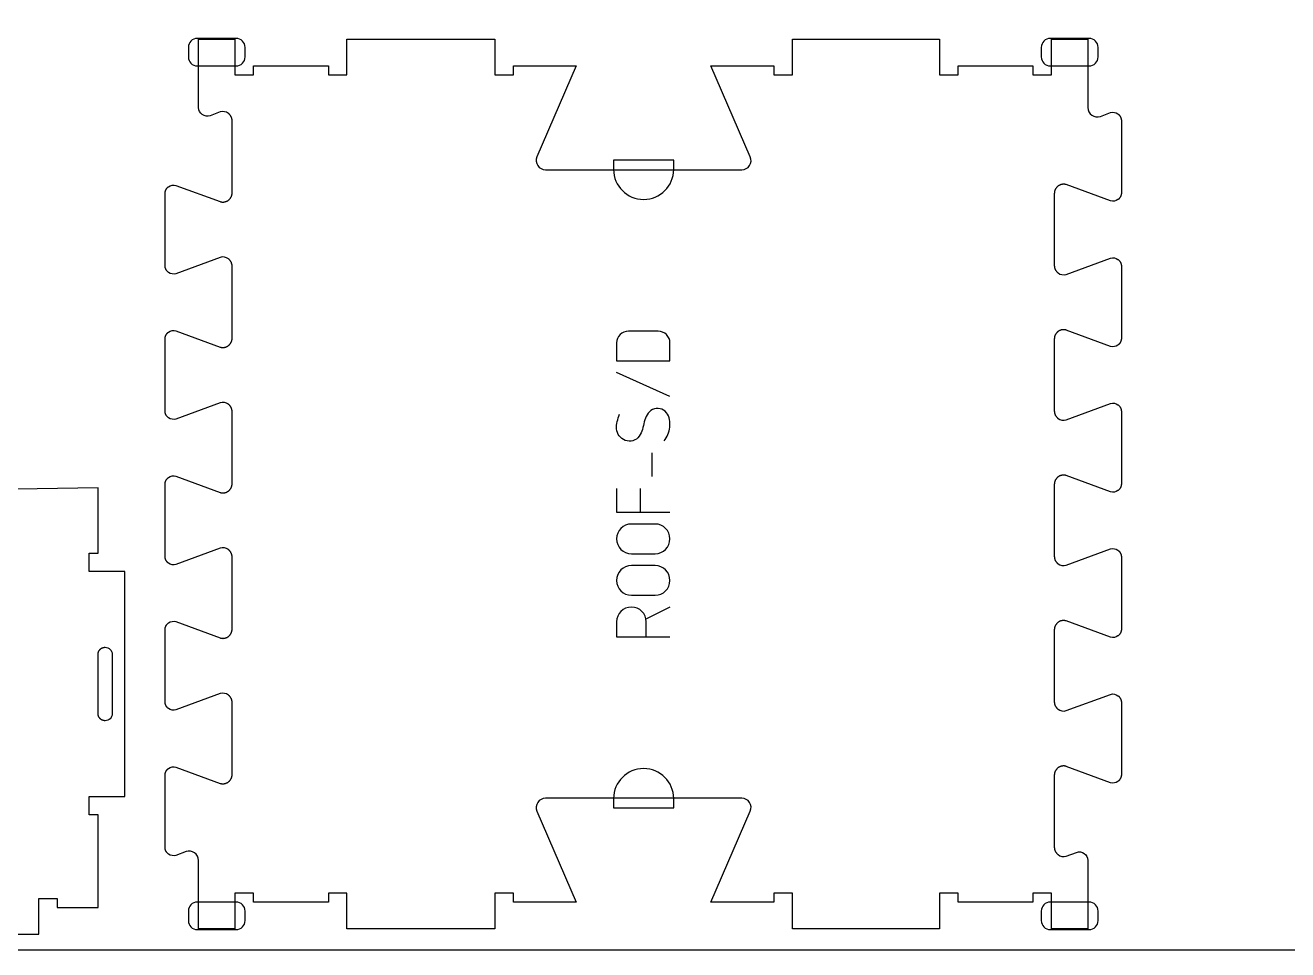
# Model space of a CAD drawing. Extents: x 0 to 12757, y 0 to 30003.
# Drawn here: x 1544 to 2395, y 9356 to 9979 of the extents above; entities that cross this region are included whole.
import ezdxf

# ---------------------------------------------------------------- set-up
doc = ezdxf.new("R2010")
doc.units = 0
for name, color, linetype in [('0_SHEET_SPRUCEPLY_2440X122', 1, 'CONTINUOUS'), ('1_ANYTOOL_1MMDEEP_LABELS_S', 2, 'CONTINUOUS'), ('3_ANYTOOL_CUTTHROUGH_INSID', 4, 'CONTINUOUS'), ('4_ANYTOOL_CUTTHROUGH_OUTSI', 5, 'CONTINUOUS'), ('5_ANYTOOL_HALF_MILL_9MM_IN', 70, 'CONTINUOUS')]:
    doc.layers.add(name, color=color, linetype=linetype)

msp = doc.modelspace()

# ---------------------------------------------------------------- linework, layer by layer
at = {"layer": '0_SHEET_SPRUCEPLY_2440X122'}
msp.add_lwpolyline([(371.7, 10575.62), (371.7, 9355.62), (2811.7, 9355.62), (2811.7, 10575.62)], close=True, dxfattribs=at)
at = {"layer": '1_ANYTOOL_1MMDEEP_LABELS_S', "color": 2}
for points in [[(1942.71, 9764.5), (1942.71, 9752.5), (1978.71, 9752.5), (1978.71, 9764.5, 0.414214), (1970.71, 9772.5), (1950.71, 9772.5, 0.414214)], [(1968.71, 9622.5, 1), (1968.71, 9642.5), (1952.71, 9642.5, 1), (1952.71, 9622.5)], [(1968.71, 9594.5, 1), (1968.71, 9614.5), (1952.71, 9614.5, 1), (1952.71, 9594.5)]]:
    msp.add_lwpolyline(points, format="xyb", close=True, dxfattribs=at)
for points in [[(1978.71, 9728.5), (1942.71, 9744.5)], [(1966.71, 9674.5), (1966.71, 9690.5)], [(1942.71, 9666.5), (1942.71, 9650.5), (1978.71, 9650.5)], [(1958.71, 9666.5), (1958.71, 9650.5)], [(1978.71, 9586.5), (1962.52, 9578.4)]]:
    msp.add_lwpolyline(points, dxfattribs=at)
for points in [[(1974.71, 9698.5, 0.136555), (1978.58, 9707.77, 0.071716), (1978.48, 9712.9, 0.133522), (1976.37, 9717.53, 0.344001), (1966.95, 9719.58, 0.153745), (1963.23, 9716.1, 0.071568), (1961.4, 9711.38, -0.00912), (1960.11, 9706.24, -0.090615), (1957.94, 9701.66, -0.340346), (1948.56, 9698.86, -0.284273), (1942.7, 9706.56, -0.092596), (1943.14, 9711.57, -0.017533), (1944.71, 9716.5)], [(1962.71, 9566.5), (1962.71, 9576.5, 1), (1942.71, 9576.5), (1942.71, 9566.5), (1978.71, 9566.5)]]:
    msp.add_lwpolyline(points, format="xyb", dxfattribs=at)
at = {"layer": '3_ANYTOOL_CUTTHROUGH_INSID', "color": 4}
msp.add_lwpolyline([(1602.67, 9554.69), (1602.67, 9514.69, -0.414214), (1597.92, 9509.94), (1597.82, 9509.94), (1597.71, 9509.95), (1597.6, 9509.95), (1597.5, 9509.96), (1597.39, 9509.97), (1597.28, 9509.99), (1597.17, 9510), (1597.06, 9510.02), (1596.95, 9510.04), (1596.84, 9510.07), (1596.73, 9510.09), (1596.62, 9510.12), (1596.51, 9510.16), (1596.4, 9510.19), (1596.29, 9510.23), (1596.18, 9510.27), (1596.07, 9510.32), (1595.96, 9510.37), (1595.85, 9510.42), (1595.74, 9510.47), (1595.64, 9510.53), (1595.53, 9510.59), (1595.43, 9510.65), (1595.32, 9510.72), (1595.22, 9510.78), (1595.12, 9510.85), (1595.03, 9510.93), (1594.93, 9511), (1594.84, 9511.08), (1594.74, 9511.16), (1594.65, 9511.25), (1594.57, 9511.33), (1594.48, 9511.42), (1594.4, 9511.51), (1594.32, 9511.6), (1594.24, 9511.7), (1594.16, 9511.79), (1594.09, 9511.89), (1594.02, 9511.99), (1593.95, 9512.09), (1593.88, 9512.19), (1593.82, 9512.3), (1593.76, 9512.4), (1593.71, 9512.51), (1593.65, 9512.62), (1593.6, 9512.72), (1593.55, 9512.83), (1593.51, 9512.94), (1593.47, 9513.05), (1593.43, 9513.16), (1593.39, 9513.27), (1593.36, 9513.38), (1593.33, 9513.49), (1593.3, 9513.6), (1593.28, 9513.71), (1593.25, 9513.83), (1593.24, 9513.94), (1593.22, 9514.04), (1593.21, 9514.15), (1593.19, 9514.26), (1593.19, 9514.37), (1593.18, 9514.48), (1593.18, 9514.58), (1593.17, 9514.69), (1593.17, 9554.69), (1593.17, 9554.79), (1593.18, 9554.9), (1593.18, 9555.01), (1593.19, 9555.12), (1593.2, 9555.22), (1593.21, 9555.33), (1593.23, 9555.44), (1593.25, 9555.55), (1593.27, 9555.66), (1593.3, 9555.77), (1593.32, 9555.89), (1593.35, 9556), (1593.39, 9556.11), (1593.42, 9556.22), (1593.46, 9556.33), (1593.5, 9556.44), (1593.55, 9556.55), (1593.6, 9556.66), (1593.65, 9556.76), (1593.7, 9556.87), (1593.76, 9556.98), (1593.82, 9557.08), (1593.88, 9557.19), (1593.95, 9557.29), (1594.01, 9557.39), (1594.08, 9557.49), (1594.16, 9557.59), (1594.23, 9557.68), (1594.31, 9557.78), (1594.39, 9557.87), (1594.48, 9557.96), (1594.56, 9558.05), (1594.65, 9558.13), (1594.74, 9558.22), (1594.83, 9558.3), (1594.93, 9558.38), (1595.02, 9558.45), (1595.12, 9558.53), (1595.22, 9558.6), (1595.32, 9558.66), (1595.42, 9558.73), (1595.53, 9558.79), (1595.63, 9558.85), (1595.74, 9558.91), (1595.85, 9558.96), (1595.95, 9559.01), (1596.06, 9559.06), (1596.17, 9559.11), (1596.28, 9559.15), (1596.39, 9559.19), (1596.5, 9559.22), (1596.61, 9559.26), (1596.72, 9559.29), (1596.84, 9559.31), (1596.95, 9559.34), (1597.06, 9559.36), (1597.17, 9559.38), (1597.28, 9559.4), (1597.39, 9559.41), (1597.49, 9559.42), (1597.6, 9559.43), (1597.71, 9559.43), (1597.82, 9559.44), (1597.92, 9559.44, -0.414214)], format="xyb", close=True, dxfattribs=at)
at = {"layer": '4_ANYTOOL_CUTTHROUGH_OUTSI', "color": 5}
msp.add_lwpolyline([(2260.45, 9923.08, 0.522088), (2268.86, 9917.21), (2275.67, 9919.73, -0.236725), (2280.74, 9918.83), (2280.87, 9918.73), (2281, 9918.63), (2281.12, 9918.52), (2281.24, 9918.41), (2281.36, 9918.3), (2281.48, 9918.18), (2281.59, 9918.06), (2281.7, 9917.93), (2281.81, 9917.8), (2281.91, 9917.66), (2282.01, 9917.53), (2282.11, 9917.39), (2282.2, 9917.24), (2282.29, 9917.1), (2282.37, 9916.95), (2282.45, 9916.8), (2282.52, 9916.65), (2282.59, 9916.49), (2282.66, 9916.33), (2282.72, 9916.17), (2282.77, 9916.01), (2282.82, 9915.85), (2282.87, 9915.69), (2282.91, 9915.53), (2282.95, 9915.36), (2282.98, 9915.2), (2283, 9915.03), (2283.02, 9914.87), (2283.04, 9914.71), (2283.05, 9914.54), (2283.06, 9914.38), (2283.06, 9914.22), (2283.06, 9865.71), (2283.06, 9865.55), (2283.05, 9865.39), (2283.04, 9865.22), (2283.02, 9865.06), (2283, 9864.9), (2282.98, 9864.73), (2282.95, 9864.57), (2282.91, 9864.4), (2282.87, 9864.24), (2282.82, 9864.08), (2282.77, 9863.92), (2282.72, 9863.76), (2282.66, 9863.6), (2282.59, 9863.44), (2282.52, 9863.28), (2282.45, 9863.13), (2282.37, 9862.98), (2282.29, 9862.83), (2282.2, 9862.68), (2282.11, 9862.54), (2282.01, 9862.4), (2281.91, 9862.26), (2281.81, 9862.13), (2281.7, 9862), (2281.59, 9861.87), (2281.48, 9861.75), (2281.36, 9861.63), (2281.24, 9861.52), (2281.12, 9861.41), (2281, 9861.3), (2280.87, 9861.2), (2280.74, 9861.1, -0.236725), (2275.67, 9860.2), (2245.89, 9871.2), (2245.88, 9871.2), (2245.88, 9871.2), (2245.71, 9871.25), (2245.54, 9871.3), (2245.37, 9871.34), (2245.19, 9871.37), (2245.01, 9871.4), (2244.84, 9871.42), (2244.65, 9871.44), (2244.47, 9871.46), (2244.29, 9871.46), (2244.11, 9871.47), (2243.92, 9871.47), (2243.74, 9871.46), (2243.55, 9871.45), (2243.37, 9871.43), (2243.19, 9871.4), (2243, 9871.37), (2242.82, 9871.34), (2242.64, 9871.3), (2242.46, 9871.25), (2242.28, 9871.2), (2242.11, 9871.15), (2241.93, 9871.09), (2241.76, 9871.02), (2241.59, 9870.95), (2241.43, 9870.87), (2241.27, 9870.79), (2241.11, 9870.71), (2240.95, 9870.62), (2240.79, 9870.53), (2240.64, 9870.43), (2240.5, 9870.34), (2240.36, 9870.23), (2240.22, 9870.13), (2240.08, 9870.01), (2239.94, 9869.9), (2239.81, 9869.78), (2239.68, 9869.65), (2239.56, 9869.52), (2239.43, 9869.39), (2239.31, 9869.25), (2239.2, 9869.11), (2239.08, 9868.96), (2238.98, 9868.82), (2238.87, 9868.66), (2238.77, 9868.51), (2238.68, 9868.35), (2238.59, 9868.19), (2238.5, 9868.02), (2238.42, 9867.86), (2238.35, 9867.69), (2238.27, 9867.52), (2238.21, 9867.34), (2238.15, 9867.17), (2238.09, 9866.99), (2238.04, 9866.82), (2238, 9866.64), (2237.96, 9866.46), (2237.93, 9866.28), (2237.9, 9866.11), (2237.88, 9865.93), (2237.86, 9865.75), (2237.85, 9865.57), (2237.84, 9865.39), (2237.84, 9865.22), (2237.84, 9816.71), (2237.84, 9816.54), (2237.85, 9816.36), (2237.86, 9816.18), (2237.88, 9816), (2237.9, 9815.82), (2237.93, 9815.65), (2237.96, 9815.47), (2238, 9815.29), (2238.04, 9815.11), (2238.09, 9814.94), (2238.15, 9814.76), (2238.21, 9814.59), (2238.27, 9814.41), (2238.35, 9814.24), (2238.42, 9814.07), (2238.5, 9813.91), (2238.59, 9813.74), (2238.68, 9813.58), (2238.77, 9813.42), (2238.87, 9813.27), (2238.98, 9813.11), (2239.08, 9812.96), (2239.2, 9812.82), (2239.31, 9812.68), (2239.43, 9812.54), (2239.55, 9812.41), (2239.68, 9812.28), (2239.81, 9812.15), (2239.94, 9812.03), (2240.08, 9811.92), (2240.22, 9811.8), (2240.36, 9811.7, 0.237079), (2245.88, 9810.73), (2245.89, 9810.73), (2275.67, 9821.73), (2275.67, 9821.73, -0.236725), (2280.74, 9820.83), (2280.87, 9820.73), (2281, 9820.63), (2281.12, 9820.52), (2281.24, 9820.41), (2281.36, 9820.3), (2281.48, 9820.18), (2281.59, 9820.06), (2281.7, 9819.93), (2281.81, 9819.8), (2281.91, 9819.66), (2282.01, 9819.53), (2282.11, 9819.39), (2282.2, 9819.24), (2282.29, 9819.1), (2282.37, 9818.95), (2282.45, 9818.8), (2282.52, 9818.65), (2282.59, 9818.49), (2282.66, 9818.33), (2282.72, 9818.17), (2282.77, 9818.01), (2282.82, 9817.85), (2282.87, 9817.69), (2282.91, 9817.53), (2282.95, 9817.36), (2282.98, 9817.2), (2283, 9817.03), (2283.02, 9816.87), (2283.04, 9816.71), (2283.05, 9816.54), (2283.06, 9816.38), (2283.06, 9816.22), (2283.06, 9767.71), (2283.06, 9767.55), (2283.05, 9767.39), (2283.04, 9767.22), (2283.02, 9767.06), (2283, 9766.9), (2282.98, 9766.73), (2282.94, 9766.57), (2282.91, 9766.4), (2282.87, 9766.24), (2282.82, 9766.08), (2282.77, 9765.92), (2282.72, 9765.76), (2282.66, 9765.6), (2282.59, 9765.44), (2282.52, 9765.28), (2282.45, 9765.13), (2282.37, 9764.98), (2282.29, 9764.83), (2282.2, 9764.68), (2282.11, 9764.54), (2282.01, 9764.4), (2281.91, 9764.26), (2281.81, 9764.13), (2281.7, 9764), (2281.59, 9763.87), (2281.48, 9763.75), (2281.36, 9763.63), (2281.24, 9763.52), (2281.12, 9763.41), (2281, 9763.3), (2280.87, 9763.2), (2280.74, 9763.1, -0.236725), (2275.66, 9762.2), (2245.89, 9773.2), (2245.88, 9773.2), (2245.88, 9773.2), (2245.71, 9773.25), (2245.54, 9773.3), (2245.37, 9773.34), (2245.19, 9773.37), (2245.01, 9773.4), (2244.83, 9773.42), (2244.65, 9773.44), (2244.47, 9773.46), (2244.29, 9773.46), (2244.11, 9773.47), (2243.92, 9773.47), (2243.74, 9773.46), (2243.55, 9773.45), (2243.37, 9773.43), (2243.19, 9773.4), (2243, 9773.37), (2242.82, 9773.34), (2242.64, 9773.3), (2242.46, 9773.25), (2242.28, 9773.2), (2242.11, 9773.15), (2241.93, 9773.09), (2241.76, 9773.02), (2241.59, 9772.95), (2241.43, 9772.87), (2241.26, 9772.79), (2241.1, 9772.71), (2240.95, 9772.62), (2240.79, 9772.53), (2240.64, 9772.43), (2240.5, 9772.34), (2240.36, 9772.23), (2240.22, 9772.13), (2240.08, 9772.01), (2239.94, 9771.9), (2239.81, 9771.78), (2239.68, 9771.65), (2239.55, 9771.52), (2239.43, 9771.39), (2239.31, 9771.25), (2239.2, 9771.11), (2239.08, 9770.96), (2238.98, 9770.82), (2238.87, 9770.66), (2238.77, 9770.51), (2238.68, 9770.35), (2238.59, 9770.19), (2238.5, 9770.02), (2238.42, 9769.86), (2238.35, 9769.69), (2238.27, 9769.52), (2238.21, 9769.34), (2238.15, 9769.17), (2238.09, 9768.99), (2238.04, 9768.82), (2238, 9768.64), (2237.96, 9768.46), (2237.93, 9768.28), (2237.9, 9768.11), (2237.88, 9767.93), (2237.86, 9767.75), (2237.85, 9767.57), (2237.84, 9767.39), (2237.84, 9767.22), (2237.84, 9718.71), (2237.84, 9718.54), (2237.85, 9718.36), (2237.86, 9718.18), (2237.88, 9718), (2237.9, 9717.82), (2237.93, 9717.65), (2237.96, 9717.47), (2238, 9717.29), (2238.04, 9717.11), (2238.09, 9716.94), (2238.15, 9716.76), (2238.21, 9716.59), (2238.27, 9716.41), (2238.34, 9716.24), (2238.42, 9716.07), (2238.5, 9715.91), (2238.59, 9715.74), (2238.68, 9715.58), (2238.77, 9715.42), (2238.87, 9715.27), (2238.98, 9715.11), (2239.08, 9714.96), (2239.2, 9714.82), (2239.31, 9714.68), (2239.43, 9714.54), (2239.55, 9714.41), (2239.68, 9714.28), (2239.81, 9714.15), (2239.94, 9714.03), (2240.08, 9713.92), (2240.22, 9713.8), (2240.35, 9713.7, 0.237079), (2245.88, 9712.73), (2245.89, 9712.73), (2275.66, 9723.73), (2275.66, 9723.73, -0.236725), (2280.74, 9722.83), (2280.87, 9722.73), (2281, 9722.63), (2281.12, 9722.52), (2281.24, 9722.41), (2281.36, 9722.3), (2281.48, 9722.18), (2281.59, 9722.06), (2281.7, 9721.93), (2281.81, 9721.8), (2281.91, 9721.66), (2282.01, 9721.53), (2282.11, 9721.39), (2282.2, 9721.24), (2282.29, 9721.1), (2282.37, 9720.95), (2282.45, 9720.8), (2282.52, 9720.65), (2282.59, 9720.49), (2282.66, 9720.33), (2282.72, 9720.17), (2282.77, 9720.01), (2282.82, 9719.85), (2282.87, 9719.69), (2282.91, 9719.53), (2282.94, 9719.36), (2282.98, 9719.2), (2283, 9719.03), (2283.02, 9718.87), (2283.04, 9718.71), (2283.05, 9718.54), (2283.06, 9718.38), (2283.06, 9718.22), (2283.06, 9669.71), (2283.06, 9669.55), (2283.05, 9669.39), (2283.04, 9669.22), (2283.02, 9669.06), (2283, 9668.9), (2282.98, 9668.73), (2282.94, 9668.57), (2282.91, 9668.4), (2282.87, 9668.24), (2282.82, 9668.08), (2282.77, 9667.92), (2282.72, 9667.76), (2282.66, 9667.6), (2282.59, 9667.44), (2282.52, 9667.28), (2282.45, 9667.13), (2282.37, 9666.98), (2282.29, 9666.83), (2282.2, 9666.68), (2282.11, 9666.54), (2282.01, 9666.4), (2281.91, 9666.26), (2281.81, 9666.13), (2281.7, 9666), (2281.59, 9665.87), (2281.48, 9665.75), (2281.36, 9665.63), (2281.24, 9665.52), (2281.12, 9665.41), (2281, 9665.3), (2280.87, 9665.2), (2280.74, 9665.1, -0.236725), (2275.66, 9664.2), (2245.89, 9675.2), (2245.88, 9675.2), (2245.88, 9675.2), (2245.71, 9675.25), (2245.54, 9675.3), (2245.37, 9675.34), (2245.19, 9675.37), (2245.01, 9675.4), (2244.83, 9675.42), (2244.65, 9675.44), (2244.47, 9675.46), (2244.29, 9675.46), (2244.11, 9675.47), (2243.92, 9675.47), (2243.74, 9675.46), (2243.55, 9675.45), (2243.37, 9675.43), (2243.19, 9675.4), (2243, 9675.37), (2242.82, 9675.34), (2242.64, 9675.3), (2242.46, 9675.25), (2242.28, 9675.2), (2242.11, 9675.15), (2241.93, 9675.09), (2241.76, 9675.02), (2241.59, 9674.95), (2241.43, 9674.87), (2241.26, 9674.79), (2241.1, 9674.71), (2240.95, 9674.62), (2240.79, 9674.53), (2240.64, 9674.43), (2240.5, 9674.34), (2240.35, 9674.23), (2240.22, 9674.13), (2240.08, 9674.01), (2239.94, 9673.9), (2239.81, 9673.78), (2239.68, 9673.65), (2239.55, 9673.52), (2239.43, 9673.39), (2239.31, 9673.25), (2239.2, 9673.11), (2239.08, 9672.96), (2238.98, 9672.82), (2238.87, 9672.66), (2238.77, 9672.51), (2238.68, 9672.35), (2238.59, 9672.19), (2238.5, 9672.02), (2238.42, 9671.86), (2238.34, 9671.69), (2238.27, 9671.52), (2238.21, 9671.34), (2238.15, 9671.17), (2238.09, 9670.99), (2238.04, 9670.82), (2238, 9670.64), (2237.96, 9670.46), (2237.93, 9670.28), (2237.9, 9670.11), (2237.88, 9669.93), (2237.86, 9669.75), (2237.85, 9669.57), (2237.84, 9669.39), (2237.84, 9669.22), (2237.84, 9620.71), (2237.84, 9620.54), (2237.85, 9620.36), (2237.86, 9620.18), (2237.88, 9620), (2237.9, 9619.82), (2237.93, 9619.65), (2237.96, 9619.47), (2238, 9619.29), (2238.04, 9619.11), (2238.09, 9618.94), (2238.15, 9618.76), (2238.21, 9618.59), (2238.27, 9618.41), (2238.34, 9618.24), (2238.42, 9618.07), (2238.5, 9617.91), (2238.59, 9617.74), (2238.68, 9617.58), (2238.77, 9617.42), (2238.87, 9617.27), (2238.97, 9617.11), (2239.08, 9616.96), (2239.2, 9616.82), (2239.31, 9616.68), (2239.43, 9616.54), (2239.55, 9616.41), (2239.68, 9616.28), (2239.81, 9616.15), (2239.94, 9616.03), (2240.08, 9615.92), (2240.21, 9615.8), (2240.35, 9615.7, 0.237079), (2245.88, 9614.73), (2245.89, 9614.73), (2275.66, 9625.73), (2275.66, 9625.73, -0.236725), (2280.74, 9624.83), (2280.87, 9624.73), (2281, 9624.63), (2281.12, 9624.52), (2281.24, 9624.41), (2281.36, 9624.3), (2281.48, 9624.18), (2281.59, 9624.06), (2281.7, 9623.93), (2281.81, 9623.8), (2281.91, 9623.66), (2282.01, 9623.53), (2282.11, 9623.39), (2282.2, 9623.24), (2282.29, 9623.1), (2282.37, 9622.95), (2282.45, 9622.8), (2282.52, 9622.65), (2282.59, 9622.49), (2282.66, 9622.33), (2282.72, 9622.17), (2282.77, 9622.01), (2282.82, 9621.85), (2282.87, 9621.69), (2282.91, 9621.53), (2282.94, 9621.36), (2282.98, 9621.2), (2283, 9621.03), (2283.02, 9620.87), (2283.04, 9620.71), (2283.05, 9620.54), (2283.06, 9620.38), (2283.06, 9620.22), (2283.06, 9571.71), (2283.06, 9571.55), (2283.05, 9571.39), (2283.04, 9571.22), (2283.02, 9571.06), (2283, 9570.9), (2282.97, 9570.73), (2282.94, 9570.57), (2282.91, 9570.4), (2282.87, 9570.24), (2282.82, 9570.08), (2282.77, 9569.92), (2282.72, 9569.76), (2282.66, 9569.6), (2282.59, 9569.44), (2282.52, 9569.28), (2282.45, 9569.13), (2282.37, 9568.98), (2282.29, 9568.83), (2282.2, 9568.68), (2282.11, 9568.54), (2282.01, 9568.4), (2281.91, 9568.26), (2281.81, 9568.13), (2281.7, 9568), (2281.59, 9567.87), (2281.48, 9567.75), (2281.36, 9567.63), (2281.24, 9567.52), (2281.12, 9567.41), (2281, 9567.3), (2280.87, 9567.2), (2280.74, 9567.1, -0.236725), (2275.66, 9566.2), (2245.89, 9577.2), (2245.88, 9577.2), (2245.88, 9577.2), (2245.71, 9577.25), (2245.54, 9577.3), (2245.37, 9577.34), (2245.19, 9577.37), (2245.01, 9577.4), (2244.83, 9577.42), (2244.65, 9577.44), (2244.47, 9577.46), (2244.29, 9577.46), (2244.11, 9577.47), (2243.92, 9577.47), (2243.74, 9577.46), (2243.55, 9577.45), (2243.37, 9577.43), (2243.19, 9577.4), (2243, 9577.37), (2242.82, 9577.34), (2242.64, 9577.3), (2242.46, 9577.25), (2242.28, 9577.2), (2242.11, 9577.15), (2241.93, 9577.09), (2241.76, 9577.02), (2241.59, 9576.95), (2241.43, 9576.87), (2241.26, 9576.79), (2241.1, 9576.71), (2240.95, 9576.62), (2240.79, 9576.53), (2240.64, 9576.43), (2240.5, 9576.34), (2240.35, 9576.23), (2240.21, 9576.13), (2240.08, 9576.01), (2239.94, 9575.9), (2239.81, 9575.78), (2239.68, 9575.65), (2239.55, 9575.52), (2239.43, 9575.39), (2239.31, 9575.25), (2239.2, 9575.11), (2239.08, 9574.96), (2238.97, 9574.82), (2238.87, 9574.66), (2238.77, 9574.51), (2238.68, 9574.35), (2238.59, 9574.19), (2238.5, 9574.02), (2238.42, 9573.86), (2238.34, 9573.69), (2238.27, 9573.52), (2238.21, 9573.34), (2238.15, 9573.17), (2238.09, 9572.99), (2238.04, 9572.82), (2238, 9572.64), (2237.96, 9572.46), (2237.93, 9572.28), (2237.9, 9572.11), (2237.88, 9571.93), (2237.86, 9571.75), (2237.85, 9571.57), (2237.84, 9571.39), (2237.84, 9571.22), (2237.83, 9522.71), (2237.84, 9522.54), (2237.84, 9522.36), (2237.86, 9522.18), (2237.88, 9522), (2237.9, 9521.82), (2237.93, 9521.65), (2237.96, 9521.47), (2238, 9521.29), (2238.04, 9521.11), (2238.09, 9520.94), (2238.15, 9520.76), (2238.21, 9520.59), (2238.27, 9520.41), (2238.34, 9520.24), (2238.42, 9520.07), (2238.5, 9519.91), (2238.59, 9519.74), (2238.68, 9519.58), (2238.77, 9519.42), (2238.87, 9519.27), (2238.97, 9519.11), (2239.08, 9518.96), (2239.19, 9518.82), (2239.31, 9518.68), (2239.43, 9518.54), (2239.55, 9518.41), (2239.68, 9518.28), (2239.81, 9518.15), (2239.94, 9518.03), (2240.08, 9517.92), (2240.21, 9517.8), (2240.35, 9517.7, 0.237079), (2245.88, 9516.73), (2245.89, 9516.73), (2245.9, 9516.73), (2275.66, 9527.73), (2275.66, 9527.73, -0.236725), (2280.74, 9526.83), (2280.87, 9526.73), (2281, 9526.63), (2281.12, 9526.52), (2281.24, 9526.41), (2281.36, 9526.3), (2281.48, 9526.18), (2281.59, 9526.06), (2281.7, 9525.93), (2281.81, 9525.8), (2281.91, 9525.66), (2282.01, 9525.53), (2282.11, 9525.39), (2282.2, 9525.24), (2282.29, 9525.1), (2282.37, 9524.95), (2282.45, 9524.8), (2282.52, 9524.65), (2282.59, 9524.49), (2282.66, 9524.33), (2282.72, 9524.17), (2282.77, 9524.01), (2282.82, 9523.85), (2282.87, 9523.69), (2282.91, 9523.53), (2282.94, 9523.36), (2282.97, 9523.2), (2283, 9523.03), (2283.02, 9522.87), (2283.04, 9522.71), (2283.05, 9522.54), (2283.06, 9522.38), (2283.06, 9522.22), (2283.06, 9473.71), (2283.06, 9473.55), (2283.05, 9473.39), (2283.04, 9473.22), (2283.02, 9473.06), (2283, 9472.9), (2282.97, 9472.73), (2282.94, 9472.57), (2282.91, 9472.4), (2282.87, 9472.24), (2282.82, 9472.08), (2282.77, 9471.92), (2282.72, 9471.76), (2282.66, 9471.6), (2282.59, 9471.44), (2282.52, 9471.28), (2282.45, 9471.13), (2282.37, 9470.98), (2282.28, 9470.83), (2282.2, 9470.68), (2282.11, 9470.54), (2282.01, 9470.4), (2281.91, 9470.26), (2281.81, 9470.13), (2281.7, 9470), (2281.59, 9469.87), (2281.48, 9469.75), (2281.36, 9469.63), (2281.24, 9469.52), (2281.12, 9469.41), (2281, 9469.3), (2280.87, 9469.2), (2280.74, 9469.1, -0.236725), (2275.66, 9468.2), (2245.89, 9479.2), (2245.88, 9479.2), (2245.88, 9479.2), (2245.71, 9479.25), (2245.54, 9479.3), (2245.37, 9479.34), (2245.19, 9479.37), (2245.01, 9479.4), (2244.83, 9479.42), (2244.65, 9479.44), (2244.47, 9479.46), (2244.29, 9479.46), (2244.1, 9479.47), (2243.92, 9479.47), (2243.74, 9479.46), (2243.55, 9479.45), (2243.37, 9479.43), (2243.18, 9479.4), (2243, 9479.37), (2242.82, 9479.34), (2242.64, 9479.3), (2242.46, 9479.25), (2242.28, 9479.2), (2242.11, 9479.15), (2241.93, 9479.09), (2241.76, 9479.02), (2241.59, 9478.95), (2241.43, 9478.87), (2241.26, 9478.79), (2241.1, 9478.71), (2240.95, 9478.62), (2240.79, 9478.53), (2240.64, 9478.43), (2240.5, 9478.34), (2240.35, 9478.23), (2240.21, 9478.13), (2240.08, 9478.01), (2239.94, 9477.9), (2239.81, 9477.78), (2239.68, 9477.65), (2239.55, 9477.52), (2239.43, 9477.39), (2239.31, 9477.25), (2239.19, 9477.11), (2239.08, 9476.96), (2238.97, 9476.82), (2238.87, 9476.66), (2238.77, 9476.51), (2238.68, 9476.35), (2238.59, 9476.19), (2238.5, 9476.02), (2238.42, 9475.86), (2238.34, 9475.69), (2238.27, 9475.52), (2238.21, 9475.34), (2238.15, 9475.17), (2238.09, 9474.99), (2238.04, 9474.82), (2238, 9474.64), (2237.96, 9474.46), (2237.93, 9474.28), (2237.9, 9474.11), (2237.88, 9473.93), (2237.86, 9473.75), (2237.84, 9473.57), (2237.84, 9473.39), (2237.83, 9473.22), (2237.83, 9424.71), (2237.84, 9424.54), (2237.84, 9424.36), (2237.86, 9424.18), (2237.87, 9424), (2237.9, 9423.82), (2237.93, 9423.65), (2237.96, 9423.47), (2238, 9423.29), (2238.04, 9423.11), (2238.09, 9422.94), (2238.15, 9422.76), (2238.21, 9422.59), (2238.27, 9422.41), (2238.34, 9422.24), (2238.42, 9422.07), (2238.5, 9421.91), (2238.59, 9421.74), (2238.68, 9421.58), (2238.77, 9421.42), (2238.87, 9421.27), (2238.97, 9421.11), (2239.08, 9420.96), (2239.19, 9420.82), (2239.31, 9420.68), (2239.43, 9420.54), (2239.55, 9420.41), (2239.68, 9420.28), (2239.81, 9420.15), (2239.94, 9420.03), (2240.08, 9419.92), (2240.21, 9419.8), (2240.35, 9419.7, 0.237079), (2245.88, 9418.73), (2245.89, 9418.73), (2252.7, 9421.25), (2252.7, 9421.25, -0.522087), (2260.45, 9415.85), (2260.45, 9369.72), (2235.95, 9369.72), (2235.95, 9393.72), (2223.45, 9393.72), (2223.45, 9387.72), (2172.95, 9387.72), (2172.95, 9393.72), (2160.45, 9393.72), (2160.45, 9369.72), (2110.7, 9369.72), (2061.21, 9369.72), (2061.21, 9393.72), (2048.71, 9393.72), (2048.71, 9387.72), (2006.34, 9387.72), (2032.89, 9448.98), (2032.89, 9448.98, 0.539734), (2027.15, 9457.72), (1894.76, 9457.72, 0.539734), (1889.03, 9448.98), (1915.58, 9387.72), (1873.21, 9387.72), (1873.21, 9393.72), (1860.71, 9393.72), (1860.71, 9369.72), (1810.65, 9369.72), (1760.9, 9369.72), (1760.9, 9393.72), (1748.4, 9393.72), (1748.4, 9387.72), (1697.9, 9387.72), (1697.9, 9393.72), (1685.4, 9393.72), (1685.4, 9369.72), (1660.9, 9369.72), (1660.9, 9415.85), (1660.9, 9415.85, 0.522088), (1652.49, 9421.72), (1645.69, 9419.2, -0.236725), (1640.61, 9420.1), (1640.48, 9420.2), (1640.35, 9420.3), (1640.23, 9420.41), (1640.11, 9420.52), (1639.99, 9420.63), (1639.87, 9420.75), (1639.76, 9420.87), (1639.65, 9421), (1639.54, 9421.13), (1639.44, 9421.27), (1639.34, 9421.4), (1639.24, 9421.54), (1639.15, 9421.69), (1639.06, 9421.83), (1638.98, 9421.98), (1638.9, 9422.13), (1638.83, 9422.28), (1638.76, 9422.44), (1638.69, 9422.6), (1638.63, 9422.76), (1638.58, 9422.92), (1638.53, 9423.08), (1638.48, 9423.24), (1638.44, 9423.4), (1638.41, 9423.57), (1638.38, 9423.73), (1638.35, 9423.9), (1638.33, 9424.06), (1638.31, 9424.22), (1638.3, 9424.39), (1638.29, 9424.55), (1638.29, 9424.71), (1638.29, 9473.22), (1638.29, 9473.38), (1638.3, 9473.54), (1638.31, 9473.71), (1638.33, 9473.87), (1638.35, 9474.03), (1638.38, 9474.2), (1638.41, 9474.36), (1638.44, 9474.53), (1638.48, 9474.69), (1638.53, 9474.85), (1638.58, 9475.01), (1638.63, 9475.17), (1638.69, 9475.33), (1638.76, 9475.49), (1638.83, 9475.65), (1638.9, 9475.8), (1638.98, 9475.95), (1639.07, 9476.1), (1639.15, 9476.25), (1639.24, 9476.39), (1639.34, 9476.53), (1639.44, 9476.67), (1639.54, 9476.8), (1639.65, 9476.93), (1639.76, 9477.06), (1639.87, 9477.18), (1639.99, 9477.3), (1640.11, 9477.41), (1640.23, 9477.52), (1640.35, 9477.63), (1640.48, 9477.73), (1640.61, 9477.83, -0.236725), (1645.69, 9478.73), (1675.46, 9467.73), (1675.47, 9467.73), (1675.47, 9467.73), (1675.64, 9467.68), (1675.81, 9467.63), (1675.98, 9467.6), (1676.16, 9467.56), (1676.34, 9467.53), (1676.52, 9467.51), (1676.7, 9467.49), (1676.88, 9467.47), (1677.06, 9467.47), (1677.24, 9467.46), (1677.43, 9467.46), (1677.61, 9467.47), (1677.8, 9467.48), (1677.98, 9467.5), (1678.16, 9467.53), (1678.35, 9467.56), (1678.53, 9467.59), (1678.71, 9467.63), (1678.89, 9467.68), (1679.07, 9467.73), (1679.24, 9467.78), (1679.42, 9467.84), (1679.59, 9467.91), (1679.76, 9467.98), (1679.92, 9468.06), (1680.09, 9468.14), (1680.25, 9468.22), (1680.4, 9468.31), (1680.56, 9468.4), (1680.71, 9468.5), (1680.85, 9468.59), (1681, 9468.7), (1681.14, 9468.8), (1681.27, 9468.92), (1681.41, 9469.03), (1681.54, 9469.15), (1681.67, 9469.28), (1681.8, 9469.41), (1681.92, 9469.54), (1682.04, 9469.68), (1682.16, 9469.82), (1682.27, 9469.97), (1682.38, 9470.11), (1682.48, 9470.27), (1682.58, 9470.42), (1682.67, 9470.58), (1682.76, 9470.74), (1682.85, 9470.91), (1682.93, 9471.07), (1683.01, 9471.24), (1683.08, 9471.41), (1683.14, 9471.59), (1683.2, 9471.76), (1683.26, 9471.94), (1683.31, 9472.11), (1683.35, 9472.29), (1683.39, 9472.47), (1683.42, 9472.65), (1683.45, 9472.83), (1683.47, 9473), (1683.49, 9473.18), (1683.51, 9473.36), (1683.51, 9473.54), (1683.52, 9473.71), (1683.52, 9522.22), (1683.51, 9522.39), (1683.51, 9522.57), (1683.49, 9522.75), (1683.48, 9522.93), (1683.45, 9523.11), (1683.42, 9523.28), (1683.39, 9523.46), (1683.35, 9523.64), (1683.31, 9523.82), (1683.26, 9523.99), (1683.2, 9524.17), (1683.14, 9524.34), (1683.08, 9524.52), (1683.01, 9524.69), (1682.93, 9524.86), (1682.85, 9525.02), (1682.76, 9525.19), (1682.67, 9525.35), (1682.58, 9525.51), (1682.48, 9525.66), (1682.38, 9525.82), (1682.27, 9525.97), (1682.16, 9526.11), (1682.04, 9526.25), (1681.92, 9526.39), (1681.8, 9526.52), (1681.67, 9526.65), (1681.54, 9526.78), (1681.41, 9526.9), (1681.27, 9527.01), (1681.14, 9527.13), (1681, 9527.23, 0.237079), (1675.47, 9528.2), (1675.46, 9528.2), (1645.69, 9517.2), (1645.69, 9517.2, -0.236725), (1640.61, 9518.1), (1640.48, 9518.2), (1640.35, 9518.3), (1640.23, 9518.41), (1640.11, 9518.52), (1639.99, 9518.63), (1639.87, 9518.75), (1639.76, 9518.87), (1639.65, 9519), (1639.54, 9519.13), (1639.44, 9519.27), (1639.34, 9519.4), (1639.24, 9519.54), (1639.15, 9519.69), (1639.07, 9519.83), (1638.98, 9519.98), (1638.9, 9520.13), (1638.83, 9520.28), (1638.76, 9520.44), (1638.69, 9520.6), (1638.63, 9520.76), (1638.58, 9520.92), (1638.53, 9521.08), (1638.48, 9521.24), (1638.44, 9521.4), (1638.41, 9521.57), (1638.38, 9521.73), (1638.35, 9521.9), (1638.33, 9522.06), (1638.31, 9522.22), (1638.3, 9522.39), (1638.29, 9522.55), (1638.29, 9522.71), (1638.29, 9571.22), (1638.29, 9571.38), (1638.3, 9571.54), (1638.31, 9571.71), (1638.33, 9571.87), (1638.35, 9572.03), (1638.38, 9572.2), (1638.41, 9572.36), (1638.44, 9572.53), (1638.48, 9572.69), (1638.53, 9572.85), (1638.58, 9573.01), (1638.63, 9573.17), (1638.7, 9573.33), (1638.76, 9573.49), (1638.83, 9573.65), (1638.9, 9573.8), (1638.98, 9573.95), (1639.07, 9574.1), (1639.15, 9574.25), (1639.24, 9574.39), (1639.34, 9574.53), (1639.44, 9574.67), (1639.54, 9574.8), (1639.65, 9574.93), (1639.76, 9575.06), (1639.87, 9575.18), (1639.99, 9575.3), (1640.11, 9575.41), (1640.23, 9575.52), (1640.35, 9575.63), (1640.48, 9575.73), (1640.61, 9575.83, -0.236725), (1645.69, 9576.73), (1675.46, 9565.73), (1675.47, 9565.73), (1675.47, 9565.73), (1675.64, 9565.68), (1675.81, 9565.63), (1675.98, 9565.6), (1676.16, 9565.56), (1676.34, 9565.53), (1676.52, 9565.51), (1676.7, 9565.49), (1676.88, 9565.47), (1677.06, 9565.47), (1677.25, 9565.46), (1677.43, 9565.46), (1677.61, 9565.47), (1677.8, 9565.48), (1677.98, 9565.5), (1678.17, 9565.53), (1678.35, 9565.56), (1678.53, 9565.59), (1678.71, 9565.63), (1678.89, 9565.68), (1679.07, 9565.73), (1679.24, 9565.78), (1679.42, 9565.84), (1679.59, 9565.91), (1679.76, 9565.98), (1679.92, 9566.06), (1680.09, 9566.14), (1680.25, 9566.22), (1680.4, 9566.31), (1680.56, 9566.4), (1680.71, 9566.5), (1680.85, 9566.59), (1681, 9566.7), (1681.14, 9566.8), (1681.27, 9566.92), (1681.41, 9567.03), (1681.54, 9567.15), (1681.67, 9567.28), (1681.8, 9567.41), (1681.92, 9567.54), (1682.04, 9567.68), (1682.16, 9567.82), (1682.27, 9567.97), (1682.38, 9568.11), (1682.48, 9568.27), (1682.58, 9568.42), (1682.67, 9568.58), (1682.76, 9568.74), (1682.85, 9568.91), (1682.93, 9569.07), (1683.01, 9569.24), (1683.08, 9569.41), (1683.14, 9569.59), (1683.2, 9569.76), (1683.26, 9569.94), (1683.31, 9570.11), (1683.35, 9570.29), (1683.39, 9570.47), (1683.42, 9570.65), (1683.45, 9570.83), (1683.48, 9571), (1683.49, 9571.18), (1683.51, 9571.36), (1683.51, 9571.54), (1683.52, 9571.71), (1683.52, 9620.22), (1683.51, 9620.39), (1683.51, 9620.57), (1683.49, 9620.75), (1683.48, 9620.93), (1683.45, 9621.11), (1683.42, 9621.28), (1683.39, 9621.46), (1683.35, 9621.64), (1683.31, 9621.82), (1683.26, 9621.99), (1683.2, 9622.17), (1683.14, 9622.34), (1683.08, 9622.52), (1683.01, 9622.69), (1682.93, 9622.86), (1682.85, 9623.02), (1682.77, 9623.19), (1682.67, 9623.35), (1682.58, 9623.51), (1682.48, 9623.66), (1682.38, 9623.82), (1682.27, 9623.97), (1682.16, 9624.11), (1682.04, 9624.25), (1681.92, 9624.39), (1681.8, 9624.52), (1681.67, 9624.65), (1681.54, 9624.78), (1681.41, 9624.9), (1681.27, 9625.01), (1681.14, 9625.13), (1681, 9625.23, 0.237079), (1675.47, 9626.2), (1675.46, 9626.2), (1645.69, 9615.2), (1645.69, 9615.2, -0.236725), (1640.61, 9616.1), (1640.48, 9616.2), (1640.35, 9616.3), (1640.23, 9616.41), (1640.11, 9616.52), (1639.99, 9616.63), (1639.87, 9616.75), (1639.76, 9616.87), (1639.65, 9617), (1639.54, 9617.13), (1639.44, 9617.27), (1639.34, 9617.4), (1639.24, 9617.54), (1639.15, 9617.69), (1639.07, 9617.83), (1638.98, 9617.98), (1638.9, 9618.13), (1638.83, 9618.28), (1638.76, 9618.44), (1638.7, 9618.6), (1638.63, 9618.76), (1638.58, 9618.92), (1638.53, 9619.08), (1638.48, 9619.24), (1638.44, 9619.4), (1638.41, 9619.57), (1638.38, 9619.73), (1638.35, 9619.9), (1638.33, 9620.06), (1638.31, 9620.22), (1638.3, 9620.39), (1638.29, 9620.55), (1638.29, 9620.71), (1638.29, 9669.22), (1638.29, 9669.38), (1638.3, 9669.54), (1638.31, 9669.71), (1638.33, 9669.87), (1638.35, 9670.03), (1638.38, 9670.2), (1638.41, 9670.36), (1638.44, 9670.53), (1638.48, 9670.69), (1638.53, 9670.85), (1638.58, 9671.01), (1638.64, 9671.17), (1638.7, 9671.33), (1638.76, 9671.49), (1638.83, 9671.65), (1638.9, 9671.8), (1638.98, 9671.95), (1639.07, 9672.1), (1639.15, 9672.25), (1639.25, 9672.39), (1639.34, 9672.53), (1639.44, 9672.67), (1639.54, 9672.8), (1639.65, 9672.93), (1639.76, 9673.06), (1639.87, 9673.18), (1639.99, 9673.3), (1640.11, 9673.41), (1640.23, 9673.52), (1640.36, 9673.63), (1640.48, 9673.73), (1640.61, 9673.83, -0.236725), (1645.69, 9674.73), (1675.46, 9663.73), (1675.47, 9663.73), (1675.47, 9663.73), (1675.64, 9663.68), (1675.81, 9663.63), (1675.98, 9663.6), (1676.16, 9663.56), (1676.34, 9663.53), (1676.52, 9663.51), (1676.7, 9663.49), (1676.88, 9663.47), (1677.06, 9663.47), (1677.25, 9663.46), (1677.43, 9663.46), (1677.61, 9663.47), (1677.8, 9663.48), (1677.98, 9663.5), (1678.17, 9663.53), (1678.35, 9663.56), (1678.53, 9663.59), (1678.71, 9663.63), (1678.89, 9663.68), (1679.07, 9663.73), (1679.24, 9663.78), (1679.42, 9663.84), (1679.59, 9663.91), (1679.76, 9663.98), (1679.92, 9664.06), (1680.09, 9664.14), (1680.25, 9664.22), (1680.4, 9664.31), (1680.56, 9664.4), (1680.71, 9664.5), (1680.85, 9664.59), (1681, 9664.7), (1681.14, 9664.8), (1681.27, 9664.92), (1681.41, 9665.03), (1681.54, 9665.15), (1681.67, 9665.28), (1681.8, 9665.41), (1681.92, 9665.54), (1682.04, 9665.68), (1682.16, 9665.82), (1682.27, 9665.97), (1682.38, 9666.11), (1682.48, 9666.27), (1682.58, 9666.42), (1682.67, 9666.58), (1682.77, 9666.74), (1682.85, 9666.91), (1682.93, 9667.07), (1683.01, 9667.24), (1683.08, 9667.41), (1683.14, 9667.59), (1683.2, 9667.76), (1683.26, 9667.94), (1683.31, 9668.11), (1683.35, 9668.29), (1683.39, 9668.47), (1683.42, 9668.65), (1683.45, 9668.83), (1683.48, 9669), (1683.49, 9669.18), (1683.51, 9669.36), (1683.51, 9669.54), (1683.52, 9669.71), (1683.52, 9718.22), (1683.51, 9718.39), (1683.51, 9718.57), (1683.49, 9718.75), (1683.48, 9718.93), (1683.45, 9719.11), (1683.42, 9719.28), (1683.39, 9719.46), (1683.35, 9719.64), (1683.31, 9719.82), (1683.26, 9719.99), (1683.2, 9720.17), (1683.14, 9720.34), (1683.08, 9720.52), (1683.01, 9720.69), (1682.93, 9720.86), (1682.85, 9721.02), (1682.77, 9721.19), (1682.68, 9721.35), (1682.58, 9721.51), (1682.48, 9721.66), (1682.38, 9721.82), (1682.27, 9721.97), (1682.16, 9722.11), (1682.04, 9722.25), (1681.92, 9722.39), (1681.8, 9722.52), (1681.67, 9722.65), (1681.54, 9722.78), (1681.41, 9722.9), (1681.27, 9723.01), (1681.14, 9723.13), (1681, 9723.23, 0.237079), (1675.47, 9724.2), (1675.46, 9724.2), (1645.69, 9713.2), (1645.69, 9713.2, -0.236725), (1640.61, 9714.1), (1640.48, 9714.2), (1640.36, 9714.3), (1640.23, 9714.41), (1640.11, 9714.52), (1639.99, 9714.63), (1639.87, 9714.75), (1639.76, 9714.87), (1639.65, 9715), (1639.54, 9715.13), (1639.44, 9715.27), (1639.34, 9715.4), (1639.25, 9715.54), (1639.15, 9715.69), (1639.07, 9715.83), (1638.98, 9715.98), (1638.9, 9716.13), (1638.83, 9716.28), (1638.76, 9716.44), (1638.7, 9716.6), (1638.64, 9716.76), (1638.58, 9716.92), (1638.53, 9717.08), (1638.48, 9717.24), (1638.44, 9717.4), (1638.41, 9717.57), (1638.38, 9717.73), (1638.35, 9717.9), (1638.33, 9718.06), (1638.31, 9718.22), (1638.3, 9718.39), (1638.29, 9718.55), (1638.29, 9718.71), (1638.29, 9767.22), (1638.3, 9767.38), (1638.3, 9767.54), (1638.31, 9767.71), (1638.33, 9767.87), (1638.35, 9768.03), (1638.38, 9768.2), (1638.41, 9768.36), (1638.44, 9768.53), (1638.48, 9768.69), (1638.53, 9768.85), (1638.58, 9769.01), (1638.64, 9769.17), (1638.7, 9769.33), (1638.76, 9769.49), (1638.83, 9769.65), (1638.9, 9769.8), (1638.98, 9769.95), (1639.07, 9770.1), (1639.15, 9770.25), (1639.25, 9770.39), (1639.34, 9770.53), (1639.44, 9770.67), (1639.54, 9770.8), (1639.65, 9770.93), (1639.76, 9771.06), (1639.87, 9771.18), (1639.99, 9771.3), (1640.11, 9771.41), (1640.23, 9771.52), (1640.36, 9771.63), (1640.48, 9771.73), (1640.61, 9771.83, -0.236725), (1645.69, 9772.73), (1675.46, 9761.73), (1675.47, 9761.73), (1675.47, 9761.73), (1675.64, 9761.68), (1675.81, 9761.63), (1675.99, 9761.6), (1676.16, 9761.56), (1676.34, 9761.53), (1676.52, 9761.51), (1676.7, 9761.49), (1676.88, 9761.47), (1677.06, 9761.47), (1677.25, 9761.46), (1677.43, 9761.46), (1677.61, 9761.47), (1677.8, 9761.48), (1677.98, 9761.5), (1678.17, 9761.53), (1678.35, 9761.56), (1678.53, 9761.59), (1678.71, 9761.63), (1678.89, 9761.68), (1679.07, 9761.73), (1679.24, 9761.78), (1679.42, 9761.84), (1679.59, 9761.91), (1679.76, 9761.98), (1679.92, 9762.06), (1680.09, 9762.14), (1680.25, 9762.22), (1680.4, 9762.31), (1680.56, 9762.4), (1680.71, 9762.5), (1680.85, 9762.59), (1681, 9762.7), (1681.14, 9762.8), (1681.27, 9762.92), (1681.41, 9763.03), (1681.54, 9763.15), (1681.67, 9763.28), (1681.8, 9763.41), (1681.92, 9763.54), (1682.04, 9763.68), (1682.16, 9763.82), (1682.27, 9763.97), (1682.38, 9764.11), (1682.48, 9764.27), (1682.58, 9764.42), (1682.68, 9764.58), (1682.77, 9764.74), (1682.85, 9764.91), (1682.93, 9765.07), (1683.01, 9765.24), (1683.08, 9765.41), (1683.14, 9765.59), (1683.2, 9765.76), (1683.26, 9765.94), (1683.31, 9766.11), (1683.35, 9766.29), (1683.39, 9766.47), (1683.42, 9766.65), (1683.45, 9766.83), (1683.48, 9767), (1683.49, 9767.18), (1683.51, 9767.36), (1683.51, 9767.54), (1683.52, 9767.71), (1683.52, 9816.22), (1683.51, 9816.39), (1683.51, 9816.57), (1683.49, 9816.75), (1683.48, 9816.93), (1683.45, 9817.11), (1683.43, 9817.28), (1683.39, 9817.46), (1683.35, 9817.64), (1683.31, 9817.82), (1683.26, 9817.99), (1683.2, 9818.17), (1683.14, 9818.34), (1683.08, 9818.52), (1683.01, 9818.69), (1682.93, 9818.86), (1682.85, 9819.02), (1682.77, 9819.19), (1682.68, 9819.35), (1682.58, 9819.51), (1682.48, 9819.66), (1682.38, 9819.82), (1682.27, 9819.97), (1682.16, 9820.11), (1682.04, 9820.25), (1681.92, 9820.39), (1681.8, 9820.52), (1681.67, 9820.65), (1681.54, 9820.78), (1681.41, 9820.9), (1681.27, 9821.01), (1681.14, 9821.13), (1681, 9821.23, 0.237079), (1675.47, 9822.2), (1675.46, 9822.2), (1675.46, 9822.2), (1645.69, 9811.2), (1645.69, 9811.2, -0.236725), (1640.61, 9812.1), (1640.48, 9812.2), (1640.36, 9812.3), (1640.23, 9812.41), (1640.11, 9812.52), (1639.99, 9812.63), (1639.87, 9812.75), (1639.76, 9812.87), (1639.65, 9813), (1639.54, 9813.13), (1639.44, 9813.27), (1639.34, 9813.4), (1639.25, 9813.54), (1639.15, 9813.69), (1639.07, 9813.83), (1638.98, 9813.98), (1638.9, 9814.13), (1638.83, 9814.28), (1638.76, 9814.44), (1638.7, 9814.6), (1638.64, 9814.76), (1638.58, 9814.92), (1638.53, 9815.08), (1638.48, 9815.24), (1638.44, 9815.4), (1638.41, 9815.57), (1638.38, 9815.73), (1638.35, 9815.9), (1638.33, 9816.06), (1638.31, 9816.22), (1638.3, 9816.39), (1638.3, 9816.55), (1638.29, 9816.71), (1638.29, 9865.22), (1638.3, 9865.38), (1638.3, 9865.54), (1638.31, 9865.71), (1638.33, 9865.87), (1638.35, 9866.03), (1638.38, 9866.2), (1638.41, 9866.36), (1638.44, 9866.53), (1638.48, 9866.69), (1638.53, 9866.85), (1638.58, 9867.01), (1638.64, 9867.17), (1638.7, 9867.33), (1638.76, 9867.49), (1638.83, 9867.65), (1638.91, 9867.8), (1638.98, 9867.95), (1639.07, 9868.1), (1639.15, 9868.25), (1639.25, 9868.39), (1639.34, 9868.53), (1639.44, 9868.67), (1639.54, 9868.8), (1639.65, 9868.93), (1639.76, 9869.06), (1639.87, 9869.18), (1639.99, 9869.3), (1640.11, 9869.41), (1640.23, 9869.52), (1640.36, 9869.63), (1640.48, 9869.73), (1640.61, 9869.83, -0.236725), (1645.69, 9870.73), (1675.46, 9859.73), (1675.47, 9859.73), (1675.47, 9859.73), (1675.64, 9859.68), (1675.81, 9859.63), (1675.99, 9859.6), (1676.16, 9859.56), (1676.34, 9859.53), (1676.52, 9859.51), (1676.7, 9859.49), (1676.88, 9859.47), (1677.06, 9859.47), (1677.25, 9859.46), (1677.43, 9859.46), (1677.61, 9859.47), (1677.8, 9859.48), (1677.98, 9859.5), (1678.17, 9859.53), (1678.35, 9859.56), (1678.53, 9859.59), (1678.71, 9859.63), (1678.89, 9859.68), (1679.07, 9859.73), (1679.24, 9859.78), (1679.42, 9859.84), (1679.59, 9859.91), (1679.76, 9859.98), (1679.92, 9860.06), (1680.09, 9860.14), (1680.25, 9860.22), (1680.41, 9860.31), (1680.56, 9860.4), (1680.71, 9860.5), (1680.86, 9860.59), (1681, 9860.7), (1681.14, 9860.8), (1681.27, 9860.92), (1681.41, 9861.03), (1681.54, 9861.15), (1681.67, 9861.28), (1681.8, 9861.41), (1681.92, 9861.54), (1682.04, 9861.68), (1682.16, 9861.82), (1682.27, 9861.97), (1682.38, 9862.11), (1682.48, 9862.27), (1682.58, 9862.42), (1682.68, 9862.58), (1682.77, 9862.74), (1682.85, 9862.91), (1682.93, 9863.07), (1683.01, 9863.24), (1683.08, 9863.41), (1683.14, 9863.59), (1683.2, 9863.76), (1683.26, 9863.94), (1683.31, 9864.11), (1683.35, 9864.29), (1683.39, 9864.47), (1683.43, 9864.65), (1683.45, 9864.83), (1683.48, 9865), (1683.49, 9865.18), (1683.51, 9865.36), (1683.51, 9865.54), (1683.52, 9865.71), (1683.52, 9914.22), (1683.51, 9914.39), (1683.51, 9914.57), (1683.49, 9914.75), (1683.48, 9914.93), (1683.45, 9915.11), (1683.43, 9915.28), (1683.39, 9915.46), (1683.35, 9915.64), (1683.31, 9915.82), (1683.26, 9915.99), (1683.2, 9916.17), (1683.14, 9916.34), (1683.08, 9916.52), (1683.01, 9916.69), (1682.93, 9916.86), (1682.85, 9917.02), (1682.77, 9917.19), (1682.68, 9917.35), (1682.58, 9917.51), (1682.48, 9917.66), (1682.38, 9917.82), (1682.27, 9917.97), (1682.16, 9918.11), (1682.04, 9918.25), (1681.92, 9918.39), (1681.8, 9918.52), (1681.67, 9918.65), (1681.54, 9918.78), (1681.41, 9918.9), (1681.28, 9919.01), (1681.14, 9919.13), (1681, 9919.23, 0.237079), (1675.47, 9920.2), (1675.46, 9920.2), (1668.65, 9917.68), (1668.65, 9917.68, -0.522087), (1660.91, 9923.08), (1660.9, 9969.22), (1685.4, 9969.22), (1685.4, 9945.22), (1697.9, 9945.22), (1697.9, 9951.22), (1748.4, 9951.22), (1748.4, 9945.22), (1760.9, 9945.22), (1760.9, 9969.22), (1810.65, 9969.22), (1860.71, 9969.22), (1860.71, 9945.22), (1873.21, 9945.22), (1873.21, 9951.22), (1915.58, 9951.22), (1889.03, 9889.95), (1889.03, 9889.95, 0.539734), (1894.76, 9881.22), (2027.15, 9881.22, 0.539734), (2032.89, 9889.95), (2006.34, 9951.22), (2048.71, 9951.22), (2048.71, 9945.22), (2061.21, 9945.22), (2061.21, 9969.22), (2110.7, 9969.22), (2160.45, 9969.22), (2160.45, 9945.22), (2172.95, 9945.22), (2172.95, 9951.22), (2223.45, 9951.22), (2223.45, 9945.22), (2235.95, 9945.22), (2235.95, 9969.22), (2260.45, 9969.22), (2260.45, 9923.08)], format="xyb", close=True, dxfattribs=at)
msp.add_lwpolyline([(1511.67, 9366.13), (1553.17, 9366.13), (1553.17, 9390.13), (1565.67, 9390.13), (1565.67, 9384.13), (1593.17, 9384.13), (1593.17, 9446.44), (1587.17, 9446.44), (1587.17, 9458.94), (1611.17, 9458.94), (1611.17, 9610.44), (1587.17, 9610.44), (1587.17, 9622.94), (1593.17, 9622.94), (1593.17, 9666.93), (1455.97, 9664.54)], dxfattribs=at)
at = {"layer": '5_ANYTOOL_HALF_MILL_9MM_IN', "color": 3}
for points in [[(1660.03, 9969.72, 0.414214), (1654.03, 9963.72), (1654.03, 9957.22, 0.414214), (1660.03, 9951.22), (1686.28, 9951.22, 0.414214), (1692.28, 9957.22), (1692.28, 9963.72, 0.414214), (1686.28, 9969.72)], [(2235.07, 9969.72, 0.414214), (2229.07, 9963.72), (2229.07, 9957.22, 0.414214), (2235.07, 9951.22), (2261.32, 9951.22, 0.414214), (2267.32, 9957.22), (2267.32, 9963.72, 0.414214), (2261.32, 9969.72)], [(1940.71, 9881.47, 1), (1981.21, 9881.47), (1981.21, 9881.72), (1981.21, 9887.72), (1940.71, 9887.72), (1940.71, 9881.72), (1940.71, 9881.47)], [(1981.21, 9457.47, 1), (1940.71, 9457.47), (1940.71, 9457.22), (1940.71, 9451.22), (1981.21, 9451.22), (1981.21, 9457.22), (1981.21, 9457.47)], [(1660.03, 9387.72, 0.414214), (1654.03, 9381.72), (1654.03, 9375.22, 0.414214), (1660.03, 9369.22), (1686.28, 9369.22, 0.414214), (1692.28, 9375.22), (1692.28, 9381.72, 0.414214), (1686.28, 9387.72)], [(2235.07, 9387.72, 0.414214), (2229.07, 9381.72), (2229.07, 9375.22, 0.414214), (2235.07, 9369.22), (2261.32, 9369.22, 0.414214), (2267.32, 9375.22), (2267.32, 9381.72, 0.414214), (2261.32, 9387.72)]]:
    msp.add_lwpolyline(points, format="xyb", close=True, dxfattribs=at)

doc.saveas('drawing.dxf')
